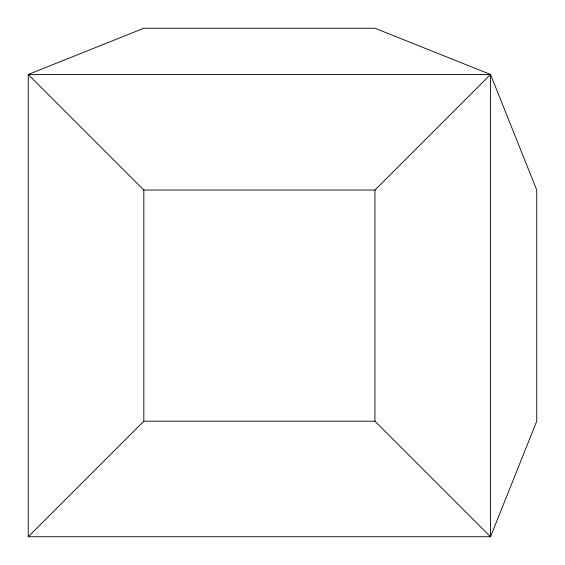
<?xml version="1.0" encoding="UTF-8"?>
<svg xmlns="http://www.w3.org/2000/svg" width="565" height="565" viewBox="0 0 565 565"><rect width="100%" height="100%" fill="white"/><g stroke="black" fill="none" stroke-linecap="round" stroke-linejoin="round"><path stroke-width="0.85" d="M28.25 536.75L143.821 421.179L143.821 190.045L28.25 74.474L143.821 28.25L374.955 28.25L490.526 74.474L536.75 190.045L536.75 421.179L490.526 536.75L28.25 536.75L28.25 74.474L490.526 74.474L490.526 536.75L374.955 421.179L374.955 190.045L490.526 74.474M143.821 190.045L374.955 190.045M143.821 421.179L374.955 421.179"/></g></svg>
